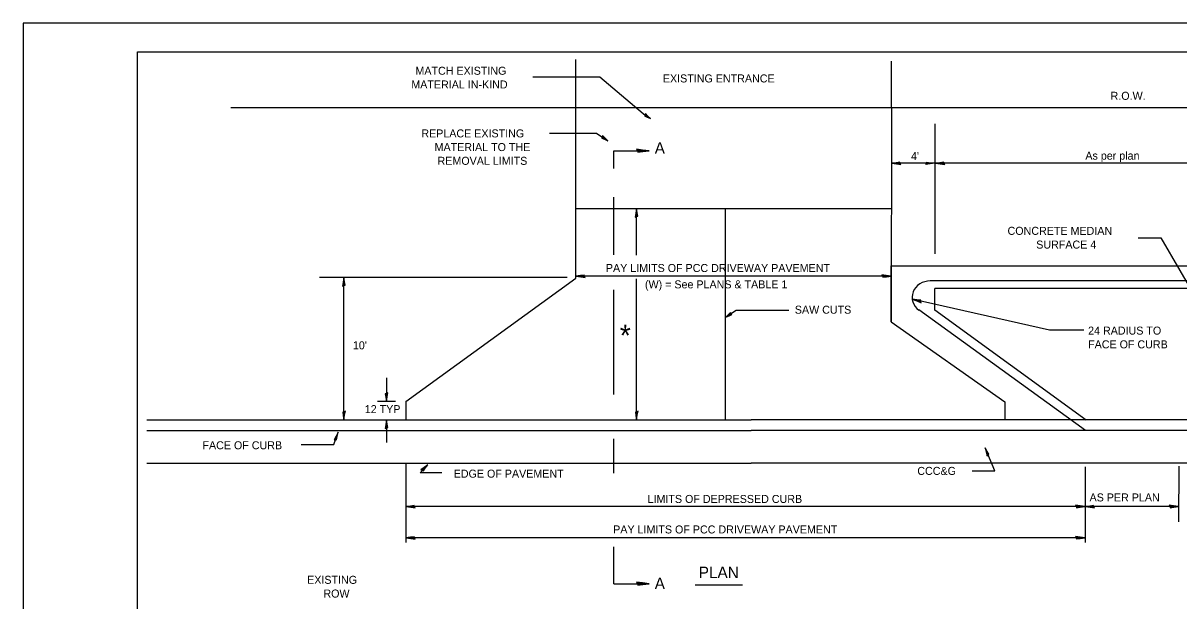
# Model space of a CAD drawing. Extents: x 0 to 2.83, y -0.08 to 1.83.
# Drawn here: x 0 to 1.683, y 0.992 to 1.833 of the extents above; entities that cross this region are included whole.
import ezdxf

# ---------------------------------------------------------------- set-up
doc = ezdxf.new("R2010")
doc.units = 0
for name, color, linetype in [('RD_Pr_Roadway_Dimensions', 7, 'Continuous'), ('RD_Pr_Roadway_Notes', 7, 'Continuous'), ('SH_General_Details', 7, 'Continuous'), ('SH_Printer_Plotting_Border', 7, 'Continuous'), ('STG_Traffic_Control', 7, 'Continuous')]:
    doc.layers.add(name, color=color, linetype=linetype)

msp = doc.modelspace()

# ---------------------------------------------------------------- linework, layer by layer
at = {"layer": 'RD_Pr_Roadway_Dimensions'}
for p, q in [((1.328, 1.4974), (1.328, 1.687)), ((1.328, 1.6293), (1.2642, 1.6293)), ((1.9112, 1.6293), (1.328, 1.6293)), ((0.8932, 1.4956), (0.8932, 1.5635)), ((1.264, 1.4651), (0.8046, 1.4651)), ((0.7919, 1.4629), (0.4313, 1.4629)), ((0.467, 1.2559), (0.467, 1.4629)), ((0.8932, 1.2559), (0.8932, 1.4613)), ((0.529, 1.317), (0.529, 1.2828)), ((0.5423, 1.2828), (0.5158, 1.2828)), ((0.529, 1.2559), (0.529, 1.2231)), ((0.5571, 1.1928), (0.5571, 1.0775)), ((1.5461, 1.1878), (1.5461, 1.0774)), ((1.6825, 1.1885), (1.6824, 1.1073)), ((1.5461, 1.1296), (0.5571, 1.1296)), ((1.6824, 1.1296), (1.5461, 1.1296)), ((1.5461, 1.0842), (0.5571, 1.0842))]:
    msp.add_line(p, q, dxfattribs=at)
for points in [[(1.2769, 1.6291), (1.2765, 1.6308), (1.2711, 1.6301), (1.2642, 1.6293), (1.2716, 1.6284), (1.2781, 1.6274), (1.2769, 1.6291), (1.2764, 1.6303), (1.2689, 1.6293), (1.2771, 1.628), (1.2759, 1.6294), (1.2724, 1.6292), (1.2757, 1.6288)], [(1.3153, 1.6291), (1.3157, 1.6308), (1.3211, 1.6301), (1.328, 1.6293), (1.3206, 1.6284), (1.3141, 1.6274), (1.3153, 1.6291), (1.3158, 1.6303), (1.3233, 1.6293), (1.3151, 1.628), (1.3164, 1.6294), (1.3198, 1.6293), (1.3165, 1.6288)], [(1.3407, 1.6291), (1.3403, 1.6308), (1.3349, 1.6301), (1.328, 1.6293), (1.3354, 1.6284), (1.3419, 1.6274), (1.3407, 1.6291), (1.3402, 1.6303), (1.3327, 1.6293), (1.3409, 1.628), (1.3396, 1.6294), (1.3362, 1.6292), (1.3395, 1.6288)], [(0.893, 1.552), (0.8949, 1.5524), (0.8941, 1.5572), (0.8932, 1.5635), (0.8922, 1.5568), (0.8911, 1.551), (0.893, 1.552), (0.8943, 1.5525), (0.8932, 1.5593), (0.8918, 1.5519), (0.8934, 1.553), (0.8932, 1.5561), (0.8927, 1.5531)], [(0.8173, 1.465), (0.8169, 1.4667), (0.8115, 1.4659), (0.8046, 1.4651), (0.812, 1.4642), (0.8184, 1.4632), (0.8173, 1.465), (0.8167, 1.4661), (0.8092, 1.4651), (0.8174, 1.4638), (0.8162, 1.4653), (0.8128, 1.4651), (0.8161, 1.4646)], [(1.2512, 1.4653), (1.2517, 1.4636), (1.257, 1.4643), (1.264, 1.4651), (1.2566, 1.4661), (1.2501, 1.4671), (1.2512, 1.4653), (1.2518, 1.4642), (1.2593, 1.4651), (1.2511, 1.4664), (1.2523, 1.465), (1.2558, 1.4652), (1.2525, 1.4656)], [(0.4668, 1.4514), (0.4687, 1.4518), (0.4679, 1.4566), (0.467, 1.4629), (0.466, 1.4562), (0.4649, 1.4504), (0.4668, 1.4514), (0.4681, 1.4519), (0.467, 1.4587), (0.4656, 1.4513), (0.4672, 1.4524), (0.467, 1.4555), (0.4665, 1.4525)], [(0.5292, 1.2942), (0.5273, 1.2938), (0.5282, 1.289), (0.5291, 1.2828), (0.5301, 1.2894), (0.5312, 1.2952), (0.5292, 1.2942), (0.528, 1.2937), (0.5291, 1.2869), (0.5305, 1.2943), (0.5289, 1.2932), (0.5291, 1.2901), (0.5296, 1.2931)], [(0.4672, 1.2674), (0.4653, 1.267), (0.4661, 1.2622), (0.467, 1.2559), (0.468, 1.2626), (0.4692, 1.2684), (0.4672, 1.2674), (0.4659, 1.2669), (0.467, 1.2601), (0.4685, 1.2675), (0.4669, 1.2664), (0.4671, 1.2633), (0.4676, 1.2663)], [(0.8934, 1.2674), (0.8915, 1.267), (0.8923, 1.2622), (0.8932, 1.2559), (0.8942, 1.2626), (0.8954, 1.2684), (0.8934, 1.2674), (0.8922, 1.2669), (0.8932, 1.2601), (0.8947, 1.2675), (0.8931, 1.2664), (0.8933, 1.2633), (0.8938, 1.2663)], [(0.5289, 1.2445), (0.5308, 1.2449), (0.5299, 1.2497), (0.5291, 1.2559), (0.528, 1.2493), (0.5269, 1.2435), (0.5289, 1.2445), (0.5301, 1.245), (0.529, 1.2518), (0.5276, 1.2444), (0.5292, 1.2454), (0.529, 1.2486), (0.5285, 1.2456)], [(0.5698, 1.1295), (0.5694, 1.1312), (0.564, 1.1304), (0.5571, 1.1296), (0.5645, 1.1287), (0.5709, 1.1277), (0.5698, 1.1295), (0.5693, 1.1306), (0.5617, 1.1296), (0.5699, 1.1283), (0.5687, 1.1298), (0.5653, 1.1296), (0.5686, 1.1291)], [(1.5334, 1.1298), (1.5338, 1.1281), (1.5392, 1.1288), (1.5461, 1.1296), (1.5388, 1.1306), (1.5323, 1.1316), (1.5334, 1.1298), (1.534, 1.1287), (1.5415, 1.1297), (1.5333, 1.1309), (1.5345, 1.1295), (1.5379, 1.1297), (1.5346, 1.1301)], [(1.5589, 1.1295), (1.5584, 1.1312), (1.5531, 1.1304), (1.5461, 1.1296), (1.5535, 1.1287), (1.56, 1.1277), (1.5589, 1.1295), (1.5583, 1.1306), (1.5508, 1.1296), (1.559, 1.1283), (1.5578, 1.1298), (1.5543, 1.1296), (1.5577, 1.1291)], [(1.6697, 1.1298), (1.6702, 1.1281), (1.6755, 1.1288), (1.6824, 1.1296), (1.6751, 1.1306), (1.6686, 1.1316), (1.6697, 1.1298), (1.6703, 1.1287), (1.6778, 1.1297), (1.6696, 1.131), (1.6708, 1.1295), (1.6743, 1.1297), (1.6709, 1.1301)], [(0.5698, 1.0841), (0.5694, 1.0858), (0.564, 1.085), (0.5571, 1.0842), (0.5645, 1.0833), (0.571, 1.0823), (0.5698, 1.0841), (0.5693, 1.0852), (0.5617, 1.0842), (0.5699, 1.0829), (0.5687, 1.0844), (0.5653, 1.0842), (0.5686, 1.0837)], [(1.5334, 1.0844), (1.5338, 1.0827), (1.5392, 1.0834), (1.5461, 1.0842), (1.5388, 1.0851), (1.5323, 1.0862), (1.5334, 1.0844), (1.534, 1.0833), (1.5415, 1.0842), (1.5333, 1.0855), (1.5345, 1.0841), (1.5379, 1.0843), (1.5346, 1.0847)]]:
    msp.add_lwpolyline(points, dxfattribs=at)
at = {"layer": 'RD_Pr_Roadway_Notes'}
for p, q in [((0.8398, 1.7546), (0.7423, 1.7546)), ((0.909, 1.6962), (0.8398, 1.7546)), ((0.7666, 1.6733), (0.8347, 1.6733)), ((0.8347, 1.6733), (0.8512, 1.6622)), ((1.6237, 1.5208), (1.6563, 1.5208)), ((1.6563, 1.5208), (1.712, 1.426)), ((1.4944, 1.3866), (1.2945, 1.4316)), ((1.038, 1.4153), (1.0225, 1.4048)), ((1.1147, 1.4153), (1.038, 1.4153)), ((1.5445, 1.3866), (1.4944, 1.3866)), ((0.4525, 1.2202), (0.4586, 1.238)), ((0.4556, 1.232), (0.4527, 1.2268)), ((0.4572, 1.234), (0.4536, 1.2274)), ((0.4562, 1.231), (0.4548, 1.2283)), ((0.4553, 1.228), (0.4562, 1.231)), ((0.4586, 1.238), (0.4556, 1.232)), ((0.456, 1.2273), (0.4572, 1.234)), ((0.4565, 1.227), (0.4573, 1.2318)), ((0.4573, 1.2318), (0.4586, 1.238)), ((0.4047, 1.2202), (0.4525, 1.2202)), ((0.4527, 1.2268), (0.4547, 1.2272)), ((0.4536, 1.2274), (0.4553, 1.228)), ((0.4547, 1.2272), (0.456, 1.2273)), ((0.4547, 1.2272), (0.4565, 1.227)), ((1.4148, 1.1815), (1.4005, 1.2154)), ((1.4036, 1.21), (1.4005, 1.2154)), ((1.4005, 1.2154), (1.4022, 1.2089)), ((1.4056, 1.2057), (1.4021, 1.2115)), ((1.4021, 1.2115), (1.4038, 1.2042)), ((1.4022, 1.2089), (1.4035, 1.2031)), ((1.4047, 1.2058), (1.4033, 1.2086)), ((1.4033, 1.2086), (1.404, 1.2056)), ((1.4035, 1.2031), (1.4048, 1.2047)), ((1.4062, 1.2058), (1.4036, 1.21)), ((1.4038, 1.2042), (1.4047, 1.2058)), ((1.4048, 1.2047), (1.4062, 1.2058)), ((1.4048, 1.2047), (1.4056, 1.2057)), ((0.5781, 1.1789), (0.5893, 1.1907)), ((0.6098, 1.1789), (0.5781, 1.1789)), ((0.5841, 1.1865), (0.5793, 1.183)), ((0.5793, 1.183), (0.5813, 1.1825)), ((0.5864, 1.1877), (0.5804, 1.1832)), ((0.5804, 1.1832), (0.5822, 1.183)), ((0.5813, 1.1825), (0.5828, 1.1816)), ((0.5813, 1.1825), (0.5825, 1.1821)), ((0.5842, 1.1854), (0.5818, 1.1835)), ((0.5822, 1.183), (0.5842, 1.1854)), ((0.5825, 1.1821), (0.5864, 1.1877)), ((0.5828, 1.1816), (0.5856, 1.1856)), ((0.5893, 1.1907), (0.5841, 1.1865)), ((0.5856, 1.1856), (0.5893, 1.1907)), ((1.382, 1.1815), (1.4148, 1.1815)), ((0.9787, 1.0158), (1.0476, 1.0158))]:
    msp.add_line(p, q, dxfattribs=at)
for points in [[(0.906, 1.7019), (0.9055, 1.6999), (0.9045, 1.6982), (0.9084, 1.6966), (0.9133, 1.6943), (0.9093, 1.6982)], [(0.8438, 1.6697), (0.8433, 1.6677), (0.8424, 1.6661), (0.8463, 1.6644), (0.8512, 1.6622), (0.8472, 1.6661)], [(1.0298, 1.4123), (1.0304, 1.4103), (1.0313, 1.4087), (1.0274, 1.407), (1.0225, 1.4048), (1.0265, 1.4087)]]:
    msp.add_lwpolyline(points, close=True, dxfattribs=at)
msp.add_lwpolyline([(1.3067, 1.4284), (1.3068, 1.4301), (1.3014, 1.4307), (1.2945, 1.4316), (1.3013, 1.429), (1.3073, 1.4264), (1.3067, 1.4284), (1.3065, 1.4296), (1.299, 1.4305), (1.3065, 1.4273), (1.3057, 1.429), (1.3024, 1.4296), (1.3054, 1.4284)], dxfattribs=at)
at = {"layer": 'SH_General_Details'}
for p, q in [((0, 1.8333), (0, 0)), ((2.8333, 1.8333), (0, 1.8333)), ((0.8046, 1.71), (0.8046, 1.7806)), ((1.2644, 1.71), (1.2644, 1.7782)), ((2.472, 1.71), (0.3026, 1.71)), ((0.8046, 1.4623), (0.8046, 1.71)), ((1.2644, 1.71), (1.2639, 1.3984)), ((0.8602, 1.6216), (0.8602, 1.6474)), ((0.8602, 1.6474), (0.9116, 1.6474)), ((0.8602, 1.4961), (0.8602, 1.5801)), ((0.8046, 1.5635), (1.2641, 1.5635)), ((1.0225, 1.2559), (1.0225, 1.5635)), ((1.2639, 1.4803), (1.9754, 1.4802)), ((1.2639, 1.3984), (1.2639, 1.4803)), ((0.5574, 1.2827), (0.8046, 1.4623)), ((1.9223, 1.4582), (1.3208, 1.4582)), ((1.3276, 1.4155), (1.3276, 1.4473)), ((1.916, 1.4473), (1.3276, 1.4473)), ((0.8602, 1.2926), (0.8602, 1.445)), ((1.547, 1.2406), (1.3039, 1.4159)), ((1.5478, 1.2556), (1.3276, 1.4155)), ((1.2639, 1.3984), (1.4295, 1.2823)), ((0.5574, 1.2827), (0.5574, 1.2559)), ((1.4295, 1.2823), (1.4295, 1.2559)), ((0.1801, 1.2559), (1.0599, 1.2559)), ((1.5475, 1.2559), (1.0599, 1.2559)), ((2.779, 1.2559), (1.5475, 1.2559)), ((0.1801, 1.2406), (1.0599, 1.2406)), ((1.547, 1.2406), (1.0599, 1.2406)), ((2.779, 1.2406), (1.547, 1.2406)), ((0.8602, 1.1781), (0.8602, 1.2281)), ((0.1801, 1.1928), (1.0599, 1.1928)), ((2.779, 1.1928), (1.0599, 1.1928)), ((0.8602, 1.0173), (0.8602, 1.0709)), ((0.8602, 1.0173), (0.9116, 1.0173))]:
    msp.add_line(p, q, dxfattribs=at)
msp.add_lwpolyline([(0.1667, 1.7917), (2.7917, 1.7917), (2.7917, 0.0417), (0.1667, 0.0417)], close=True, dxfattribs=at)
msp.add_ellipse((1.3208, 1.4343), major_axis=(-0.0265, 0), ratio=0.900622, start_param=4.712389, end_param=7.178614, dxfattribs=at)
at = {"layer": 'SH_Printer_Plotting_Border'}
msp.add_lwpolyline([(0, 0), (2.8333, 0), (2.8333, 1.8333), (0, 1.8333)], close=True, dxfattribs=at)
at = {"layer": 'STG_Traffic_Control'}
for points in [[(0.8946, 1.6476), (0.8951, 1.6453), (0.9023, 1.6463), (0.9116, 1.6474), (0.9017, 1.6486), (0.8931, 1.65), (0.8946, 1.6476), (0.8953, 1.6461), (0.9054, 1.6474), (0.8944, 1.6491), (0.896, 1.6472), (0.9006, 1.6475), (0.8962, 1.6481)], [(0.8946, 1.0175), (0.8952, 1.0153), (0.9023, 1.0162), (0.9116, 1.0173), (0.9017, 1.0185), (0.8931, 1.0199), (0.8946, 1.0175), (0.8953, 1.016), (0.9054, 1.0173), (0.8944, 1.0191), (0.896, 1.0171), (0.9006, 1.0174), (0.8962, 1.018)]]:
    msp.add_lwpolyline(points, dxfattribs=at)

# ---------------------------------------------------------------- texts
at = {"layer": 'RD_Pr_Roadway_Dimensions'}
for s, height, p in [("4' ", 0.01165, (1.2927, 1.634)), ('As per plan', 0.011649, (1.5466, 1.6346)), ('PAY LIMITS OF PCC DRIVEWAY PAVEMENT', 0.011649, (0.8485, 1.4711)), ('(W) = See PLANS & TABLE 1', 0.011649, (0.9054, 1.4473)), ("10'", 0.01165, (0.4801, 1.3586)), ('12 TYP', 0.01165, (0.4974, 1.2657)), ('LIMITS OF DEPRESSED CURB', 0.011649, (0.9092, 1.135)), ('AS PER PLAN', 0.011649, (1.5527, 1.1372)), ('PAY LIMITS OF PCC DRIVEWAY PAVEMENT', 0.011649, (0.8591, 1.0906))]:
    msp.add_text(s, height=height, dxfattribs=at).set_placement(p)
at = {"layer": 'RD_Pr_Roadway_Notes'}
for s, height, p in [('MATCH EXISTING', 0.011649, (0.5712, 1.7582)), ('EXISTING ENTRANCE', 0.011649, (0.9315, 1.747)), ('MATERIAL IN-KIND', 0.011649, (0.5652, 1.7382)), ('R.O.W.', 0.01165, (1.5833, 1.7217)), ('REPLACE EXISTING', 0.011649, (0.5798, 1.667)), ('MATERIAL TO THE', 0.011649, (0.5991, 1.6471)), ('REMOVAL LIMITS', 0.011649, (0.6034, 1.6271)), ('CONCRETE MEDIAN', 0.011649, (1.4333, 1.5252)), (' SURFACE 4 ', 0.011649, (1.4707, 1.5052)), ('SAW CUTS', 0.01165, (1.1236, 1.4104)), ('24 RADIUS TO', 0.011649, (1.5506, 1.38)), ('FACE OF CURB', 0.011649, (1.5506, 1.36)), ('FACE OF CURB', 0.011649, (0.2611, 1.2131)), ('EDGE OF PAVEMENT', 0.011649, (0.6269, 1.1718)), ('CCC&G', 0.01165, (1.3019, 1.1758)), ('EXISTING', 0.01165, (0.4135, 1.0173)), ('PLAN', 0.01667, (0.9837, 1.0256)), ('ROW', 0.01165, (0.4372, 0.9973))]:
    msp.add_text(s, height=height, dxfattribs=at).set_placement(p)
at = {"layer": 'SH_General_Details'}
for s, height, p in [('A', 0.0167, (0.9196, 1.6432)), (' *', 0.03093, (0.8572, 1.3634)), ('A', 0.0167, (0.9196, 1.0096))]:
    msp.add_text(s, height=height, dxfattribs=at).set_placement(p)

doc.saveas('drawing.dxf')
